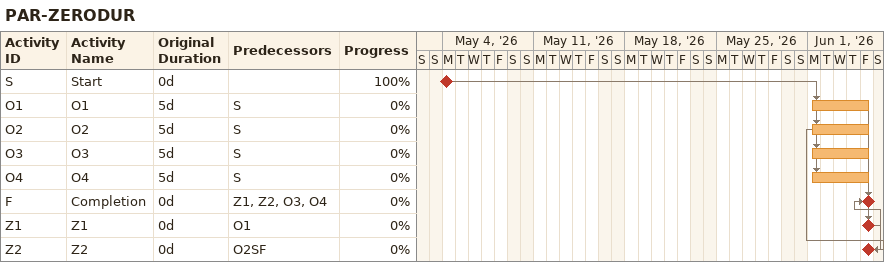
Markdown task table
PAR-ZERODUR

| ID | Task | Original duration | Start | Finish | Predecessors | % complete |
|---|---|---|---|---|---|---|
| S | Start | 0d | 2026-05-04 | 2026-05-04 |  | 100 |
| O1 | O1 | 5d | 2026-06-01 | 2026-06-05 | S | 0 |
| O2 | O2 | 5d | 2026-06-01 | 2026-06-05 | S | 0 |
| O3 | O3 | 5d | 2026-06-01 | 2026-06-05 | S | 0 |
| O4 | O4 | 5d | 2026-06-01 | 2026-06-05 | S | 0 |
| F | Completion | 0d | 2026-06-05 | 2026-06-05 | Z1, Z2, O3, O4 | 0 |
| Z1 | Z1 | 0d | 2026-06-05 | 2026-06-05 | O1 | 0 |
| Z2 | Z2 | 0d | 2026-06-05 | 2026-06-05 | O2SF | 0 |
